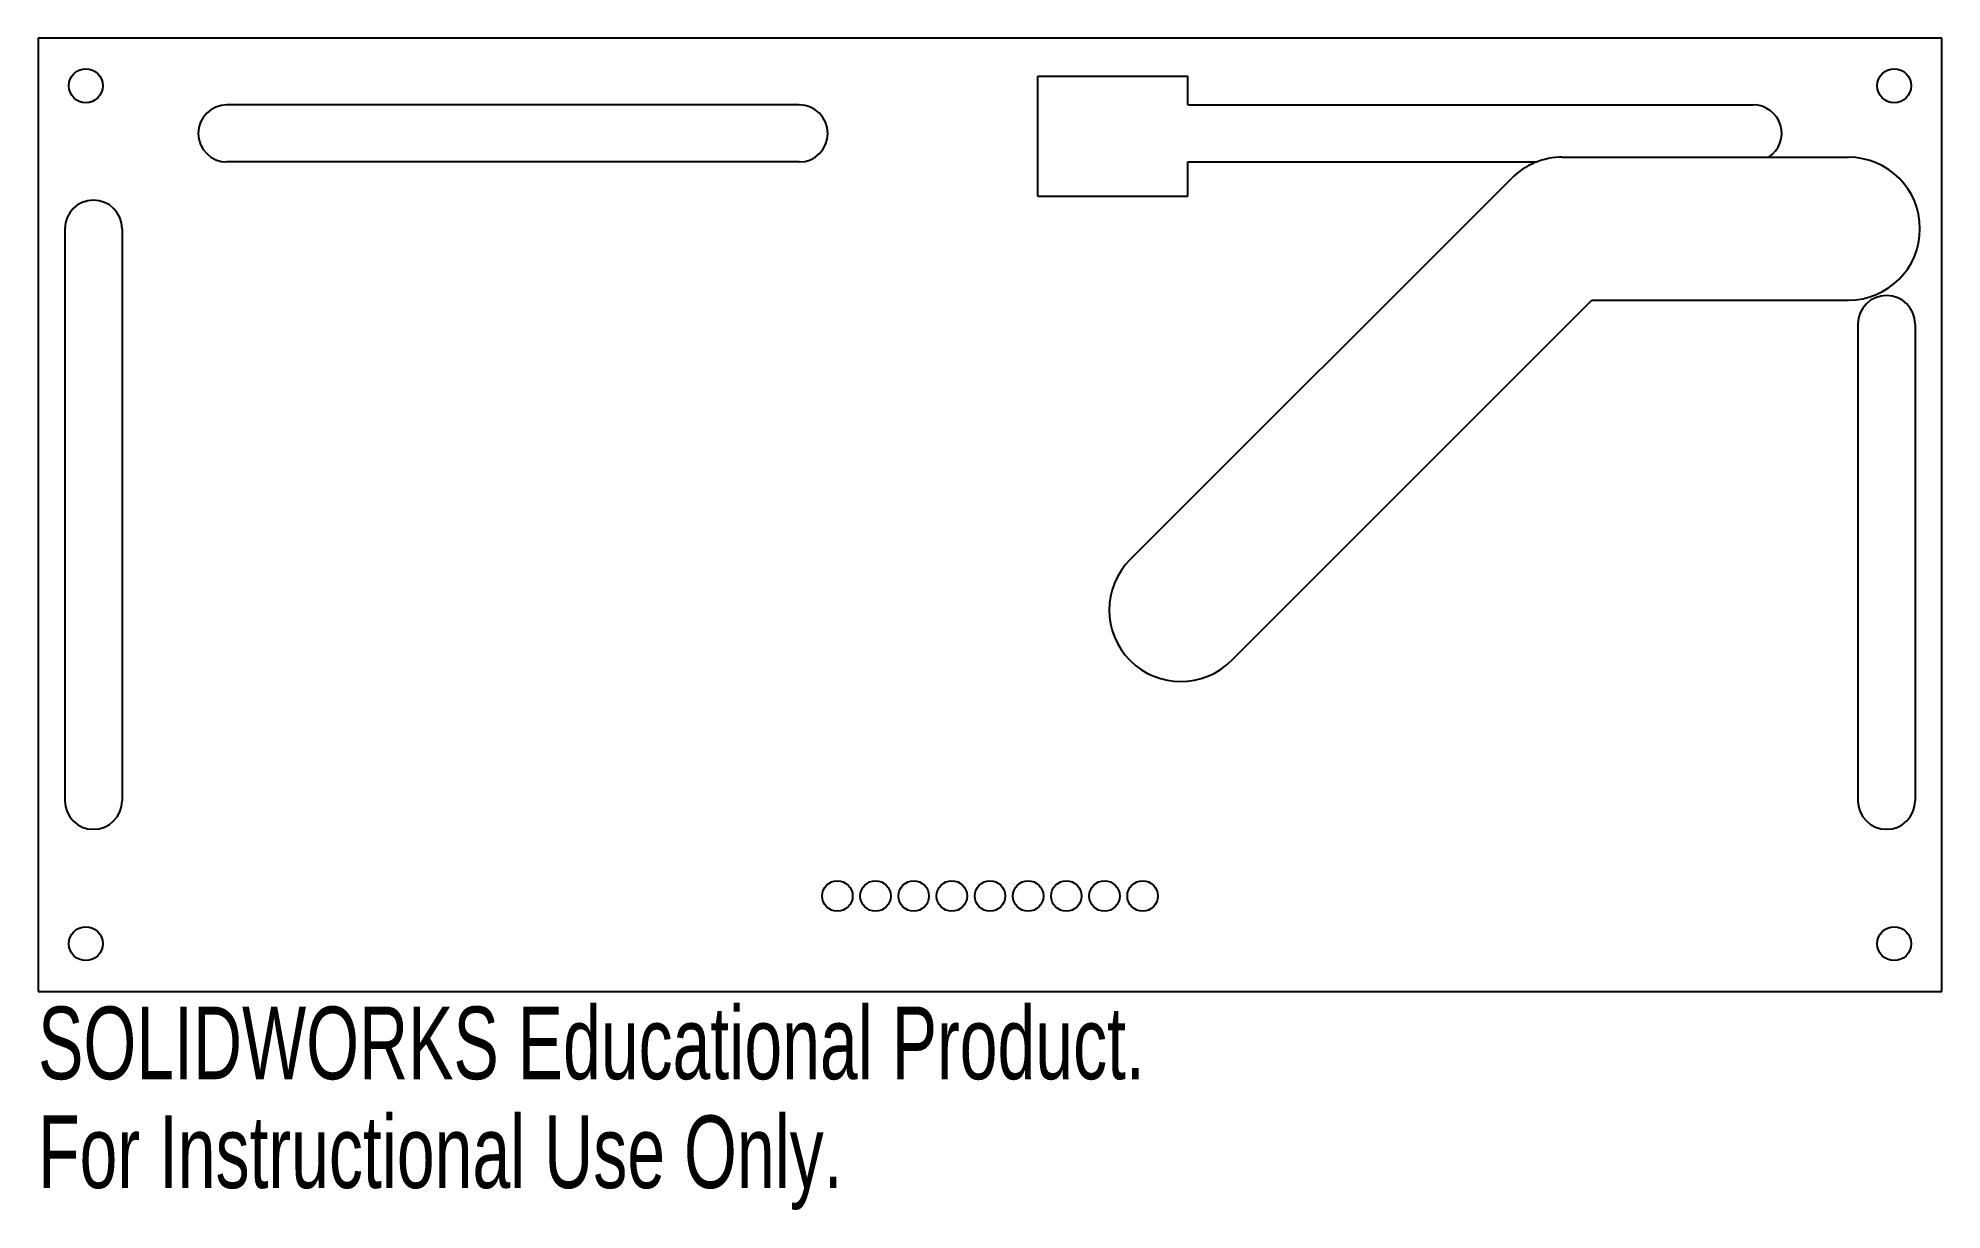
# Model space of a CAD drawing. Header units: inches. Extents: x 0 to 4.99, y -0.57 to 2.5.
import ezdxf

# ---------------------------------------------------------------- set-up
doc = ezdxf.new("R2010")
doc.units = ezdxf.units.IN
doc.header["$MEASUREMENT"] = 0
doc.styles.add('SLDTEXTSTYLE0', font='TXT', dxfattribs={"width": 0.7})

msp = doc.modelspace()

# ---------------------------------------------------------------- linework, layer by layer
at = {"color": 7, "linetype": 'Continuous', "lineweight": 25}
for p, q in [((4.99, 2.5), (0, 2.5)), ((0, 2.5), (0, 0)), ((4.99, 0), (4.99, 2.5)), ((2.62, 2.4), (3.0137, 2.4)), ((2.62, 2.085), (2.62, 2.4)), ((3.0137, 2.325), (3.0137, 2.4)), ((1.995, 2.325), (0.495, 2.325)), ((3.0137, 2.325), (4.495, 2.325)), ((1.995, 2.175), (0.495, 2.175)), ((3.0137, 2.085), (3.0137, 2.175)), ((3.0137, 2.175), (3.9277, 2.175)), ((3.995, 2.1875), (4.745, 2.1875)), ((2.8624, 1.1326), (3.8624, 2.1326)), ((2.62, 2.085), (3.0137, 2.085)), ((0.07, 2), (0.07, 0.5)), ((0.22, 2), (0.22, 0.5)), ((3.1276, 0.8674), (4.0727, 1.8125)), ((4.0727, 1.8125), (4.745, 1.8125)), ((4.77, 1.75), (4.77, 0.5)), ((4.92, 1.75), (4.92, 0.5)), ((0, 0), (4.99, 0))]:
    msp.add_line(p, q, dxfattribs=at)
for centre, radius in [((0.125, 2.375), 0.0445), ((4.865, 2.375), 0.0445), ((2.095, 0.25), 0.04), ((2.195, 0.25), 0.04), ((2.295, 0.25), 0.04), ((2.395, 0.25), 0.04), ((2.495, 0.25), 0.04), ((2.595, 0.25), 0.04), ((2.695, 0.25), 0.04), ((2.795, 0.25), 0.04), ((2.895, 0.25), 0.04), ((0.125, 0.125), 0.0445), ((4.865, 0.125), 0.0445)]:
    msp.add_circle(centre, radius, dxfattribs=at)
for centre, radius, start, end in [((0.495, 2.25), 0.075, 90, 270), ((1.995, 2.25), 0.075, 270, 90), ((4.495, 2.25), 0.075, 303.5573, 90), ((3.995, 2), 0.1875, 90, 135), ((4.745, 2), 0.1875, 270, 90), ((0.145, 2), 0.075, 0, 180), ((4.845, 1.75), 0.075, 0, 180), ((2.995, 1), 0.1875, 135, 315), ((0.145, 0.5), 0.075, 180, 0), ((4.845, 0.5), 0.075, 180, 0)]:
    msp.add_arc(centre, radius, start, end, dxfattribs=at)

# ---------------------------------------------------------------- texts
at = {"color": 7, "linetype": 'Continuous', "char_height": 0.1903, "attachment_point": 1, "style": 'SLDTEXTSTYLE0'}
for s, insert in [('SOLIDWORKS Educational Product.', (0, -0.0401)), ('For Instructional Use Only.', (0, -0.3256))]:
    msp.add_mtext(s, dxfattribs=dict(at, insert=insert))

doc.saveas('drawing.dxf')
